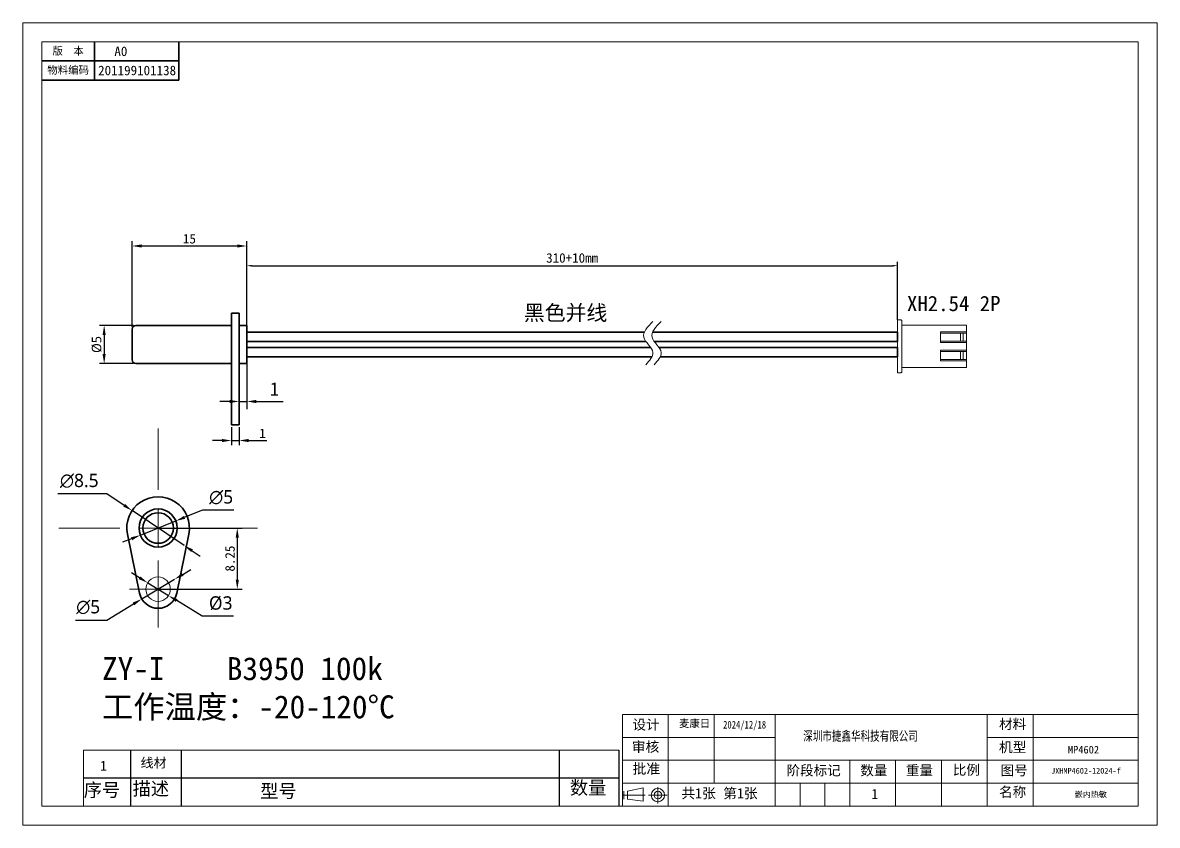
# Model space of a CAD drawing. Header units: millimetres. Extents: x -293 to 5666, y -3485 to 352.
# Drawn here: x 134.7 to 431.7, y -2728.3 to -2518.3 of the extents above; entities that cross this region are included whole.
import ezdxf

# ---------------------------------------------------------------- set-up
doc = ezdxf.new("R2010")
doc.units = ezdxf.units.MM
doc.header["$PDSIZE"] = -1
doc.linetypes.add('点画线', pattern=[18, 12, -2, 2, -2])
doc.layers.get('0').update_dxf_attribs({"lineweight": 18})
for name, color, linetype, lineweight in [('FORMAT', 7, 'Continuous', 35), ('SLD-0', 179, 'Continuous', 18), ('中心线层', 1, '点画线', 18), ('图框线', 1, 'Continuous', 30), ('地线', 2, 'Continuous', 18), ('更新', 10, 'Continuous', 18), ('轮廓实线层', 7, 'Continuous', 35)]:
    doc.layers.add(name, color=color, linetype=linetype, lineweight=lineweight)
doc.styles.add('SLDTEXTSTYLE3', font='', dxfattribs={"width": 0.827647})
doc.styles.get("Standard").update_dxf_attribs({"font": ''})
doc.styles.get('SLDTEXTSTYLE3').set_extended_font_data('汉仪长仿宋体')
doc.styles.get('Standard').set_extended_font_data('FangSong')
doc.dimstyles.new('ISO-25', dxfattribs={"dimtxt": 2.5, "dimasz": 2.5, "dimexe": 1.25, "dimexo": 0.625, "dimtad": 1, "dimtxsty": 'Standard', "dimcen": 2.5, "dimdle": 5, "dimadec": 0, "dimazin": 0, "dimtfac": 1, "dimtmove": 0, "dimatfit": 3, "dimfxl": 1, "dimarcsym": 0})

# ---------------------------------------------------------------- blocks, each defined once
blk = doc.blocks.new('*D1175')
at = {"color": 0, "lineweight": -2, "transparency": 16777216}
for p, q in [((193.38, -2597.51), (193.38, -2580.9)), ((363.74, -2596.08), (363.74, -2580.9)), ((194.63, -2581.9), (362.49, -2581.9))]:
    blk.add_line(p, q, dxfattribs=at)
at = {"color": 0, "transparency": 16777216}
for points in [[(194.63, -2581.69), (194.63, -2582.11), (193.38, -2581.9)], [(362.49, -2582.11), (362.49, -2581.69), (363.74, -2581.9)]]:
    blk.add_solid(points, dxfattribs=at)
at = {"layer": 'Defpoints', "color": 0, "transparency": 16777216}
for p in [(363.74, -2581.9), (193.38, -2597.51), (363.74, -2596.08)]:
    blk.add_point(p, dxfattribs=at)
at = {"color": 0, "transparency": 16777216, "insert": (278.56, -2579.88), "char_height": 2.5, "attachment_point": 5}
blk.add_mtext('310+10mm', dxfattribs=at)
blk = doc.blocks.new('SW_CENTERMARKSYMBOL_0')
at = {"layer": '中心线层', "color": 0}
for p, q in [((0, 5), (0, 13)), ((0, 0), (0, 2.5)), ((-5, 0), (-13, 0)), ((0, 0), (-2.5, 0)), ((0, 0), (0, -2.5)), ((0, 0), (2.5, 0)), ((5, 0), (13, 0)), ((0, -5), (0, -13))]:
    blk.add_line(p, q, dxfattribs=at)
blk = doc.blocks.new('SW_CENTERMARKSYMBOL_1')
at = {"layer": '中心线层', "color": 0}
for p, q in [((0, 2.5), (0, 3.75)), ((0, 0), (0, 2.5)), ((-2.5, 0), (-3.75, 0)), ((0, 0), (-2.5, 0)), ((0, 0), (0, -2.5)), ((0, 0), (2.5, 0)), ((2.5, 0), (3.75, 0)), ((0, -2.5), (0, -3.75))]:
    blk.add_line(p, q, dxfattribs=at)
blk = doc.blocks.new('*D1176')
at = {"color": 0, "lineweight": -2, "transparency": 16777216}
for p, q in [((163.75, -2597.51), (154.81, -2597.51)), ((156.06, -2600.01), (156.06, -2605.01)), ((163.75, -2607.51), (154.81, -2607.51))]:
    blk.add_line(p, q, dxfattribs=at)
at = {"color": 0, "transparency": 16777216}
for points in [[(156.47, -2600.01), (155.64, -2600.01), (156.06, -2597.51)], [(155.64, -2605.01), (156.47, -2605.01), (156.06, -2607.51)]]:
    blk.add_solid(points, dxfattribs=at)
at = {"layer": 'Defpoints', "color": 0, "transparency": 16777216}
for p in [(164.38, -2597.51), (156.06, -2607.51), (164.38, -2607.51)]:
    blk.add_point(p, dxfattribs=at)
at = {"color": 0, "transparency": 16777216, "insert": (154.12, -2602.51), "char_height": 2.5, "attachment_point": 5, "rotation": 90}
blk.add_mtext('{\\fLucida Sans Unicode|b0|i0|c134|p34;%%C5}', dxfattribs=at)
blk = doc.blocks.new('*D1177')
at = {"color": 0, "lineweight": -2, "transparency": 16777216}
for p, q in [((163.38, -2597.89), (163.38, -2575.49)), ((190.88, -2576.74), (165.88, -2576.74)), ((193.38, -2596.89), (193.38, -2575.49))]:
    blk.add_line(p, q, dxfattribs=at)
at = {"color": 0, "transparency": 16777216}
for points in [[(165.88, -2576.32), (165.88, -2577.15), (163.38, -2576.74)], [(190.88, -2577.15), (190.88, -2576.32), (193.38, -2576.74)]]:
    blk.add_solid(points, dxfattribs=at)
at = {"layer": 'Defpoints', "color": 0, "transparency": 16777216}
for p in [(163.38, -2576.74), (163.38, -2598.51), (193.38, -2597.51)]:
    blk.add_point(p, dxfattribs=at)
at = {"color": 0, "transparency": 16777216, "insert": (178.38, -2574.85), "char_height": 2.5, "attachment_point": 5}
blk.add_mtext('15', dxfattribs=at)
blk = doc.blocks.new('*D1178')
at = {"color": 0, "lineweight": -2, "transparency": 16777216}
for p, q in [((189.38, -2624.14), (189.38, -2628.89)), ((191.38, -2624.14), (191.38, -2628.89)), ((186.88, -2627.64), (184.38, -2627.64)), ((189.38, -2627.64), (191.38, -2627.64)), ((193.88, -2627.64), (198.67, -2627.64))]:
    blk.add_line(p, q, dxfattribs=at)
at = {"color": 0, "transparency": 16777216}
for points in [[(186.88, -2628.05), (186.88, -2627.22), (189.38, -2627.64)], [(193.88, -2627.22), (193.88, -2628.05), (191.38, -2627.64)]]:
    blk.add_solid(points, dxfattribs=at)
at = {"layer": 'Defpoints', "color": 0, "transparency": 16777216}
for p in [(189.38, -2623.51), (191.38, -2623.51), (191.38, -2627.64)]:
    blk.add_point(p, dxfattribs=at)
at = {"color": 0, "transparency": 16777216, "insert": (197.52, -2625.76), "char_height": 2.5, "attachment_point": 5}
blk.add_mtext('1', dxfattribs=at)
blk = doc.blocks.new('*D1179')
at = {"color": 0, "lineweight": -2, "transparency": 16777216}
for p, q in [((170.8, -2650.53), (192.16, -2650.53)), ((190.91, -2653.03), (190.91, -2664.03)), ((170.8, -2666.53), (192.16, -2666.53))]:
    blk.add_line(p, q, dxfattribs=at)
at = {"color": 0, "transparency": 16777216}
for points in [[(191.32, -2653.03), (190.49, -2653.03), (190.91, -2650.53)], [(190.49, -2664.03), (191.32, -2664.03), (190.91, -2666.53)]]:
    blk.add_solid(points, dxfattribs=at)
at = {"layer": 'Defpoints', "color": 0, "transparency": 16777216}
for p in [(170.18, -2650.53), (170.18, -2666.53), (190.91, -2666.53)]:
    blk.add_point(p, dxfattribs=at)
at = {"color": 0, "transparency": 16777216, "insert": (189.01, -2658.53), "char_height": 2.5, "attachment_point": 5, "rotation": 90}
blk.add_mtext('8.25', dxfattribs=at)
blk = doc.blocks.new('*D1222')
at = {"layer": 'Defpoints', "color": 0, "transparency": 16777216}
for p in [(191.38, -2607.51), (193.38, -2607.51), (193.38, -2617.42)]:
    blk.add_point(p, dxfattribs=at)
at = {"layer": '更新', "color": 0, "lineweight": -2, "transparency": 16777216}
for p, q in [((191.38, -2607.51), (191.38, -2619.42)), ((193.38, -2607.51), (193.38, -2619.42)), ((188.88, -2617.42), (186.38, -2617.42)), ((191.38, -2617.42), (193.38, -2617.42)), ((195.88, -2617.42), (202.88, -2617.42))]:
    blk.add_line(p, q, dxfattribs=at)
at = {"layer": '更新', "color": 0, "transparency": 16777216}
for points in [[(188.88, -2617.84), (188.88, -2617.01), (191.38, -2617.42)], [(195.88, -2617.01), (195.88, -2617.84), (193.38, -2617.42)]]:
    blk.add_solid(points, dxfattribs=at)
at = {"layer": '更新', "color": 0, "transparency": 16777216, "insert": (200.63, -2614.15), "char_height": 3.5, "attachment_point": 5}
blk.add_mtext('\\A1;1', dxfattribs=at)
blk = doc.blocks.new('*D1223')
at = {"layer": 'Defpoints', "color": 0, "transparency": 16777216}
for p in [(163.36, -2645.98), (177, -2655.09)]:
    blk.add_point(p, dxfattribs=at)
at = {"layer": '更新', "color": 0, "lineweight": -2, "transparency": 16777216}
for p, q in [((143.91, -2641.54), (156.72, -2641.54)), ((156.72, -2641.54), (161.28, -2644.59)), ((177, -2655.09), (163.36, -2645.98)), ((179.08, -2656.48), (181.15, -2657.87))]:
    blk.add_line(p, q, dxfattribs=at)
at = {"layer": '更新', "color": 0, "transparency": 16777216}
for points in [[(161.05, -2644.93), (161.52, -2644.24), (163.36, -2645.98)], [(179.31, -2656.13), (178.84, -2656.83), (177, -2655.09)]]:
    blk.add_solid(points, dxfattribs=at)
at = {"layer": '更新', "color": 0, "transparency": 16777216, "insert": (149.55, -2638.18), "char_height": 3.5, "attachment_point": 5}
blk.add_mtext('\\A1;\\fLucida Sans Unicode|b0|i0|c134|p34;∅8.5', dxfattribs=at)
blk = doc.blocks.new('*D1224')
at = {"layer": 'Defpoints', "color": 0, "transparency": 16777216}
for p in [(174.82, -2648.67), (165.54, -2652.4)]:
    blk.add_point(p, dxfattribs=at)
at = {"layer": '更新', "color": 0, "lineweight": -2, "transparency": 16777216}
for p, q in [((181.82, -2645.85), (177.14, -2647.73)), ((190.04, -2645.85), (181.82, -2645.85)), ((165.54, -2652.4), (174.82, -2648.67)), ((163.22, -2653.33), (160.9, -2654.27))]:
    blk.add_line(p, q, dxfattribs=at)
at = {"layer": '更新', "color": 0, "transparency": 16777216}
for points in [[(176.98, -2647.35), (177.29, -2648.12), (174.82, -2648.67)], [(163.38, -2653.72), (163.07, -2652.95), (165.54, -2652.4)]]:
    blk.add_solid(points, dxfattribs=at)
at = {"layer": '更新', "color": 0, "transparency": 16777216, "insert": (186.69, -2642.49), "char_height": 3.5, "attachment_point": 5}
blk.add_mtext('\\A1;\\fLucida Sans Unicode|b0|i0|c134|p34;∅5', dxfattribs=at)
blk = doc.blocks.new('*D1225')
at = {"layer": 'Defpoints', "color": 0, "transparency": 16777216}
for p in [(167.45, -2664.86), (172.91, -2668.21)]:
    blk.add_point(p, dxfattribs=at)
at = {"layer": '更新', "color": 0, "lineweight": -2, "transparency": 16777216}
for p, q in [((165.32, -2663.56), (163.19, -2662.25)), ((167.45, -2664.86), (172.91, -2668.21)), ((181.69, -2673.59), (175.04, -2669.51)), ((189.95, -2673.59), (181.69, -2673.59))]:
    blk.add_line(p, q, dxfattribs=at)
at = {"layer": '更新', "color": 0, "transparency": 16777216}
for points in [[(165.1, -2663.91), (165.54, -2663.2), (167.45, -2664.86)], [(175.26, -2669.16), (174.82, -2669.87), (172.91, -2668.21)]]:
    blk.add_solid(points, dxfattribs=at)
at = {"layer": '更新', "color": 0, "transparency": 16777216, "insert": (186.58, -2670.22), "char_height": 3.5, "attachment_point": 5}
blk.add_mtext('\\A1;{\\fLucida Sans Unicode|b0|i0|c134|p34;%%C3}', dxfattribs=at)
blk = doc.blocks.new('*D1226')
at = {"layer": 'Defpoints', "color": 0, "transparency": 16777216}
for p in [(174.47, -2663.96), (165.89, -2669.11)]:
    blk.add_point(p, dxfattribs=at)
at = {"layer": '更新', "color": 0, "lineweight": -2, "transparency": 16777216}
for p, q in [((174.47, -2663.96), (165.89, -2669.11)), ((176.61, -2662.67), (178.75, -2661.39)), ((156.75, -2674.6), (163.75, -2670.39)), ((148.53, -2674.6), (156.75, -2674.6))]:
    blk.add_line(p, q, dxfattribs=at)
at = {"layer": '更新', "color": 0, "transparency": 16777216}
for points in [[(176.4, -2662.32), (176.83, -2663.03), (174.47, -2663.96)], [(163.96, -2670.75), (163.53, -2670.04), (165.89, -2669.11)]]:
    blk.add_solid(points, dxfattribs=at)
at = {"layer": '更新', "color": 0, "transparency": 16777216, "insert": (151.88, -2671.23), "char_height": 3.5, "attachment_point": 5}
blk.add_mtext('\\A1;\\fLucida Sans Unicode|b0|i0|c134|p34;∅5', dxfattribs=at)

msp = doc.modelspace()

# ---------------------------------------------------------------- linework, layer by layer
at = {"color": 7, "linetype": 'Continuous', "lineweight": 35}
for p, q in [((191.3763, -2594.3115), (189.3763, -2594.3115)), ((189.3763, -2594.3115), (189.3763, -2604.1515)), ((191.3763, -2594.3115), (191.3763, -2604.1515)), ((163.3763, -2602.5115), (163.3763, -2598.5115)), ((189.3763, -2597.5115), (164.3763, -2597.5115)), ((193.3763, -2597.5115), (191.3763, -2597.5115)), ((193.3763, -2602.5115), (193.3763, -2597.5115)), ((297.4462, -2599.3115), (193.3763, -2599.3115)), ((193.3763, -2601.7115), (297.8591, -2601.7115)), ((363.7364, -2599.3115), (299.6173, -2599.3115)), ((300.0302, -2601.7115), (363.7364, -2601.7115)), ((363.7364, -2599.3115), (363.7364, -2601.7115)), ((163.3763, -2606.5115), (163.3763, -2602.5115)), ((189.3763, -2604.1515), (189.3763, -2619.5115)), ((191.3763, -2604.1515), (191.3763, -2619.5115)), ((193.3763, -2607.5115), (193.3763, -2602.5115)), ((299.1264, -2603.3115), (193.3763, -2603.3115)), ((363.7364, -2603.3115), (301.2975, -2603.3115)), ((363.7364, -2603.3115), (363.7364, -2604.5115)), ((363.7364, -2604.5115), (363.7364, -2605.7115)), ((164.3763, -2607.5115), (189.3763, -2607.5115)), ((191.3763, -2607.5115), (193.3763, -2607.5115)), ((193.3763, -2605.7115), (299.4844, -2605.7115)), ((301.6555, -2605.7115), (363.7364, -2605.7115)), ((189.3763, -2619.5115), (189.3763, -2623.5115)), ((191.3763, -2619.5115), (191.3763, -2623.5115)), ((189.3763, -2623.5115), (191.3763, -2623.5115)), ((165.2807, -2667.5339), (162.1454, -2652.1739)), ((178.214, -2652.1739), (175.0787, -2667.5339))]:
    msp.add_line(p, q, dxfattribs=at)
for p, q in [((150.6412, -2708.69), (290.7988, -2708.69)), ((150.6412, -2708.69), (150.6412, -2723.3134)), ((150.6412, -2715.9748), (290.7988, -2715.9748))]:
    msp.add_line(p, q)
at = {"color": 0, "lineweight": 5}
for points in [[(363.7364, -2596.0765), (364.6028, -2596.0765), (364.7175, -2596.102), (364.8067, -2596.1657), (364.8704, -2596.2549), (364.8959, -2596.3696)], [(363.7364, -2596.0765), (363.7364, -2609.9014)], [(364.8959, -2596.3696), (364.8959, -2609.6083)], [(381.7788, -2597.4271), (364.8959, -2597.4271)], [(381.7788, -2597.4271), (381.7788, -2606.7541)], [(374.9738, -2599.2237), (374.9738, -2601.9632), (381.7788, -2601.9632)], [(374.9738, -2599.2237), (381.7788, -2599.2237)], [(374.9738, -2599.5168), (381.7788, -2599.5168)], [(374.9738, -2601.6702), (381.7788, -2601.6702)], [(380.237, -2599.5168), (380.237, -2601.6702)], [(380.9123, -2599.5168), (380.9123, -2601.6702)], [(374.9738, -2604.0147), (381.7788, -2604.0147)], [(381.7788, -2606.7541), (374.9738, -2606.7541), (374.9738, -2604.0147)], [(374.9738, -2604.3077), (381.7788, -2604.3077)], [(380.237, -2604.3077), (380.237, -2606.4611)], [(380.9123, -2604.3077), (380.9123, -2606.4611)], [(374.9738, -2606.4611), (381.7788, -2606.4611)], [(381.7788, -2606.7541), (381.7788, -2608.5507)], [(364.8959, -2609.6083), (364.8704, -2609.723), (364.8067, -2609.8122), (364.7175, -2609.8759), (364.6028, -2609.9014), (363.7364, -2609.9014)], [(381.7788, -2608.5507), (364.8959, -2608.5507)]]:
    msp.add_lwpolyline(points, dxfattribs=at)
at = {"color": 7, "linetype": 'Continuous', "lineweight": 35}
for radius in [5, 4]:
    msp.add_circle((170.1797, -2650.5339), radius, dxfattribs=at)
msp.add_circle((170.1797, -2666.5339), 3.2)
for centre, radius, start, end in [((164.3763, -2598.5115), 1, 90, 180), ((164.3763, -2606.5115), 1, 180, 270), ((170.1797, -2650.5339), 8.2, 348.463041, 191.536959), ((170.1797, -2666.5339), 5, 191.536959, 348.463041)]:
    msp.add_arc(centre, radius, start, end, dxfattribs=at)
for points in [[(299.6723, -2596.5065), (297.3023, -2600.6281), (299.7238, -2604.5951), (297.8175, -2607.7894)], [(301.8434, -2596.5065), (299.4735, -2600.6281), (301.8949, -2604.5951), (299.9887, -2607.7894)]]:
    msp.add_spline(points, degree=3)
at = {"layer": 'Defpoints', "lineweight": 13}
msp.add_lwpolyline([(431.7338, -2728.3134), (431.7338, -2518.3134), (134.7338, -2518.3134), (134.7338, -2728.3134)], close=True, dxfattribs=at)
at = {"layer": 'FORMAT', "lineweight": 13}
for p, q in [((291.7329, -2699.3134), (387.2329, -2699.3134)), ((291.7329, -2699.3134), (291.7329, -2723.3134)), ((303.7329, -2699.3134), (303.7329, -2723.3134)), ((315.7329, -2699.3134), (315.7329, -2717.3134)), ((331.7329, -2699.3134), (331.7329, -2723.3134)), ((387.2329, -2699.3134), (387.2329, -2723.3134)), ((387.2329, -2699.3134), (426.7329, -2699.3134)), ((399.2329, -2699.3134), (399.2329, -2723.3134)), ((331.7329, -2705.3134), (291.7329, -2705.3134)), ((387.2329, -2705.3134), (426.7329, -2705.3134)), ((290.7988, -2708.69), (290.7988, -2723.3134)), ((291.7329, -2711.3134), (426.7329, -2711.3134)), ((351.2329, -2723.3134), (351.2329, -2711.3134)), ((363.2329, -2711.3134), (363.2329, -2723.3134)), ((375.2329, -2711.3134), (375.2329, -2723.3134)), ((331.7329, -2717.3134), (291.7329, -2717.3134)), ((426.7329, -2717.3134), (331.7329, -2717.3134)), ((338.2329, -2723.3134), (338.2329, -2717.3134)), ((344.7329, -2717.3134), (344.7329, -2723.3134)), ((297.6794, -2720.4172), (291.6746, -2720.4172)), ((292.0789, -2719.4234), (292.0789, -2721.4535)), ((293.013, -2719.4234), (297.1191, -2718.5386)), ((293.013, -2719.4234), (293.013, -2721.4535)), ((297.1191, -2718.5386), (297.1191, -2722.0352)), ((303.4101, -2720.4108), (298.5777, -2720.4108)), ((301.013, -2718.3166), (301.013, -2722.5888)), ((297.1191, -2722.0352), (293.013, -2721.4535))]:
    msp.add_line(p, q, dxfattribs=at)
at = {"layer": 'FORMAT', "lineweight": -3}
for p, q in [((163.0303, -2723.3134), (163.0303, -2708.69)), ((176.1992, -2708.69), (176.1992, -2723.3134)), ((275.1276, -2708.69), (275.1276, -2723.3134)), ((290.7988, -2708.69), (290.7988, -2723.3134))]:
    msp.add_line(p, q, dxfattribs=at)
at = {"layer": 'FORMAT', "lineweight": -2}
msp.add_line((290.7988, -2715.9748), (150.6412, -2715.9748), dxfattribs=at)
at = {"layer": 'FORMAT', "lineweight": 13}
for radius in [1.75, 1]:
    msp.add_circle((301.013, -2720.4172), radius, dxfattribs=at)
at = {"layer": 'SLD-0', "color": 7, "linetype": 'Continuous', "true_color": 0xffffff}
msp.add_line((290.7988, -2715.9748), (290.7988, -2723.3134), dxfattribs=at)
at = {"layer": '图框线', "color": 0, "lineweight": 13}
for p, q in [((139.7338, -2523.3134), (426.7229, -2523.3134)), ((139.7338, -2723.3134), (139.7338, -2523.3134))]:
    msp.add_line(p, q, dxfattribs=at)
at = {"layer": '图框线', "color": 0, "linetype": 'ByBlock', "lineweight": 13}
for p in [(426.7229, -2523.3134), (139.7338, -2723.3134)]:
    msp.add_line(p, (426.7329, -2723.3134), dxfattribs=at)
at = {"layer": '轮廓实线层'}
for p, q in [((153.5338, -2523.3134), (153.5338, -2533.3134)), ((175.5951, -2523.3134), (175.5951, -2533.3134)), ((139.7338, -2528.3134), (175.5951, -2528.3134)), ((139.7338, -2533.3134), (175.5951, -2533.3134))]:
    msp.add_line(p, q, dxfattribs=at)

# ---------------------------------------------------------------- block references
at = {"layer": 'FORMAT', "xscale": 2, "yscale": 2, "zscale": 2}
for name, p in [('SW_CENTERMARKSYMBOL_0', (170.1797, -2650.5339)), ('SW_CENTERMARKSYMBOL_1', (170.1797, -2666.5339))]:
    msp.add_blockref(name, p, dxfattribs=at)

# ---------------------------------------------------------------- texts
for s, width, gutter_width, insert, char_height, attachment_point in [('{\\fSimSun|b0|i0|c134|p2;版  本}', 13.8, 12.5, (146.6338, -2525.8134), 2, 5), ('A0', 13.8, 12.5, (160.4338, -2525.8134), 2.5, 5), ('{\\fSimSun|b0|i0|c134|p2;物料编码}', 13.8, 12.5, (146.6338, -2530.8134), 2, 5), ('{\\fSimSun|b0|i0|c134|p30;线材}', 7.850262, 12.5, (165.5959, -2710.6862), 2.5, 1), ('\\pxqc;1', 10, 17.5, (352.7634, -2718.8058), 2.6, 1)]:
    msp.add_mtext_dynamic_manual_height_columns(s, width=width, gutter_width=gutter_width, heights=[0], dxfattribs=dict(insert=insert, char_height=char_height, attachment_point=attachment_point))
for s, insert, char_height, width, attachment_point in [('201199101138', (164.6846, -2530.82), 2.5, 22.301558, 5), ('XH2.54 2P', (366.2041, -2589.7802), 4, 39.694258, 1), ('黑色并线', (265.9281, -2592.2115), 4, 28.717681, 1), ('ZY-I    B3950 100k  \\P{\\f宋体|b0|i0|c134|p2;工作温度：}-20-120%%DC', (155.5137, -2684.32), 6, 133.950642, 1), ('\\C3;MP4602', (408.3271, -2707.5247), 2, 9.831857, 1), ('{\\C3;JXHMP4602-12024-f}', (403.9404, -2713.2902), 1.5, 9.737229, 1), ('{\\fSimSun|b0|i0|c134|p2;序号}', (150.7174, -2717.3129), 3.5, 10.042902, 1), ('{\\fSimSun|b0|i0|c134|p2;描述}', (163.5033, -2716.9836), 3.5, 10.042902, 1), ('{\\fSimSun|b0|i0|c134|p2;型号}', (196.8972, -2717.5982), 3.5, 10.042902, 1), ('{\\fSimSun|b0|i0|c134|p2;数量}', (277.9705, -2716.7386), 3.5, 10.042902, 1)]:
    msp.add_mtext(s, dxfattribs=dict(insert=insert, char_height=char_height, width=width, attachment_point=attachment_point))
at = {"insert": (155.0102, -2711.4192), "char_height": 2.601721, "width": 83.86469, "attachment_point": 1, "rotation": 359.869724}
msp.add_mtext('{\\fSimSun|b0|i0|c134|p2;1}', dxfattribs=at)
at = {"layer": 'FORMAT', "attachment_point": 1}
for s, insert, char_height in [('设计', (294.3759, -2700.6665), 2.6), ('材料', (390.3068, -2700.5161), 2.6), ('批准', (294.3759, -2712.1767), 2.64583), ('阶段标记', (334.6769, -2712.6455), 2.6), ('数量', (353.993, -2712.6455), 2.6), ('重量', (365.907, -2712.6455), 2.6), ('比例', (378.2055, -2712.5094), 2.6), ('共1张', (307.1434, -2718.5997), 2.6458), ('名称', (390.3288, -2718.2655), 2.6)]:
    msp.add_mtext(s, dxfattribs=dict(at, insert=insert, char_height=char_height))
at = {"layer": 'FORMAT', "insert": (318.0719, -2700.9903), "char_height": 2, "attachment_point": 1, "style": 'SLDTEXTSTYLE3'}
msp.add_mtext('{\\fSimSun|b0|i0|c134|p2;2024/12/18}', dxfattribs=at)
at = {"layer": 'FORMAT', "attachment_point": 1}
for s, insert, char_height, width in [('{\\fHYSWLongFangSong|b0|i0|c134|p2;深圳市捷鑫华科技有限公司}', (339.0554, -2703.6843), 2.5, 50.284277), ('审核', (294.1651, -2706.441), 2.64583, 8.130821), ('机型', (390.2699, -2706.54), 2.64583, 8.073706), ('图号', (390.7117, -2712.6455), 2.6, 8.743768), ('第1张', (318.095, -2718.5997), 2.6458, 10.845055)]:
    msp.add_mtext(s, dxfattribs=dict(at, insert=insert, char_height=char_height, width=width))
at = {"layer": '地线', "color": 0, "lineweight": 13, "attachment_point": 1}
for s, width, insert, char_height in [('麦康日', 8.54412, (306.5231, -2700.6602), 2), ('{\\f宋体|b0|i0|c134|p2;嵌内热敏}', 35.79398, (410.1338, -2719.4782), 1.5)]:
    msp.add_mtext_dynamic_manual_height_columns(s, width=width, gutter_width=25, heights=[0], dxfattribs=dict(at, insert=insert, char_height=char_height))

# ---------------------------------------------------------------- dimensions: what is measured, and where the dimension line sits
for base, p1, p2, text, override, picture, middle in [((163.3763, -2576.738), (193.3763, -2597.5115), (163.3763, -2598.5115), '15', {"dimtxsty": 'Standard'}, '*D1177', (178.3763, -2574.8487)), ((363.7364, -2581.9019), (193.3763, -2597.5115), (363.7364, -2596.0765), '310+10mm', {"dimtxt": 2.5, "dimasz": 1.25, "dimexe": 1, "dimexo": 0, "dimgap": 0.762, "dimtih": 1, "dimtoh": 1, "dimzin": 0, "dimtxsty": 'Standard', "dimadec": 2, "dimtzin": 0}, '*D1175', (278.5563, -2579.8756)), ((191.3763, -2627.6357), (189.3763, -2623.5115), (191.3763, -2623.5115), '1', {"dimtxsty": 'Standard'}, '*D1178', (197.5227, -2625.7607))]:
    dim = msp.add_linear_dim(base=base, p1=p1, p2=p2, text=text, dimstyle='ISO-25', override=override)
    dim.commit()
    dim.dimension.update_dxf_attribs({"geometry": picture, "text_midpoint": middle})
for base, p1, p2, text, picture, middle in [((156.0583, -2607.5115), (164.3763, -2597.5115), (164.3763, -2607.5115), '{\\fLucida Sans Unicode|b0|i0|c134|p34;%%C5}', '*D1176', (154.12, -2602.5115)), ((190.9056, -2666.5339), (170.1797, -2650.5339), (170.1797, -2666.5339), '8.25', '*D1179', (189.0091, -2658.5339))]:
    dim = msp.add_linear_dim(base=base, p1=p1, p2=p2, angle=90, text=text, dimstyle='ISO-25', override={"dimtxsty": 'Standard'})
    dim.commit()
    dim.dimension.update_dxf_attribs({"geometry": picture, "text_midpoint": middle})
at = {"layer": '更新', "color": 0}
dim = msp.add_linear_dim(base=(193.3763, -2617.4238), p1=(191.3763, -2607.5115), p2=(193.3763, -2607.5115), text='1', dimstyle='ISO-25', override={"dimtxt": 3.5, "dimexe": 2, "dimexo": 0, "dimgap": 1.524, "dimtih": 1, "dimtoh": 1, "dimzin": 0, "dimtxsty": 'Standard', "dimadec": 2, "dimtolj": 1}, dxfattribs=at)
dim.commit()
dim.dimension.update_dxf_attribs({"geometry": '*D1222', "text_midpoint": (200.6303, -2614.1498)})
for p1, p2, text, picture, middle in [((176.9973, -2655.0903), (163.3621, -2645.9776), '\\fLucida Sans Unicode|b0|i0|c134|p34;∅8.5', '*D1223', (156.7196, -2641.5384)), ((165.5412, -2652.4005), (174.8182, -2648.6674), '\\fLucida Sans Unicode|b0|i0|c134|p34;∅5', '*D1224', (181.8236, -2645.8483)), ((174.467, -2663.9612), (165.8924, -2669.1067), '\\fLucida Sans Unicode|b0|i0|c134|p34;∅5', '*D1226', (156.7456, -2674.5956)), ((167.4511, -2664.8622), (172.9083, -2668.2057), '{\\fLucida Sans Unicode|b0|i0|c134|p34;%%C3}', '*D1225', (181.6901, -2673.5863))]:
    dim = msp.add_diameter_dim_2p(p1=p1, p2=p2, text=text, dimstyle='ISO-25', override={"dimtxt": 3.5, "dimexe": 2, "dimexo": 0, "dimgap": 1.524, "dimtih": 1, "dimtoh": 1, "dimzin": 0, "dimtxsty": 'Standard', "dimadec": 2, "dimtolj": 1}, dxfattribs=at)
    dim.commit()
    dim.dimension.update_dxf_attribs({"geometry": picture, "text_midpoint": middle, "dimtype": 163})

doc.saveas('drawing.dxf')
